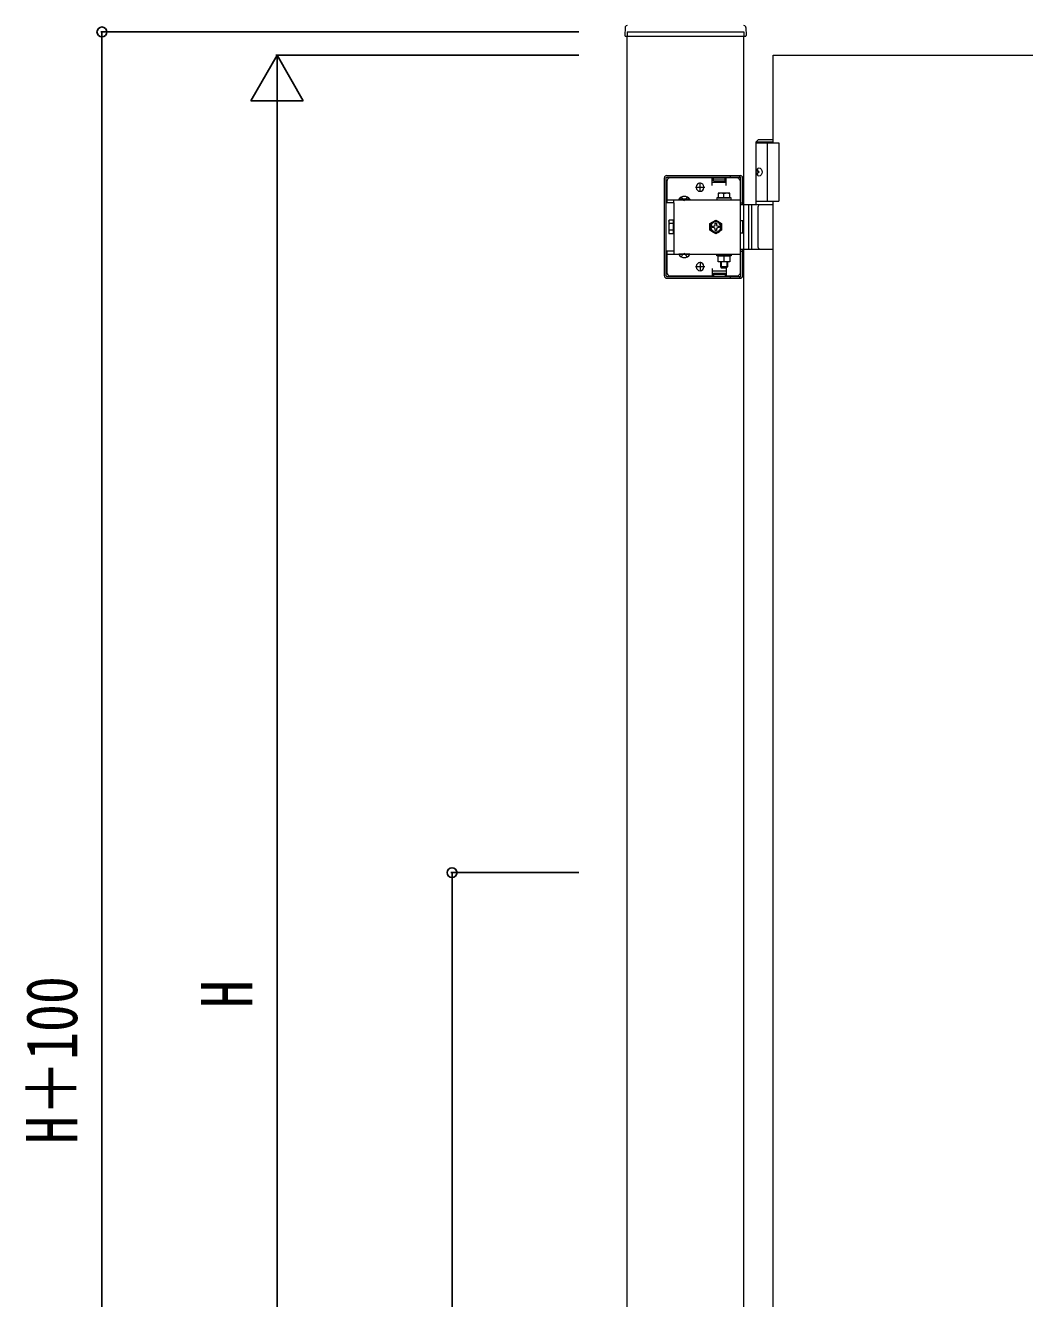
# Model space of a CAD drawing. Units: millimetres, scale not verified. Extents: x -4205 to 4205, y -2970 to 2970.
# Drawn here: x -1885 to -1028, y 628 to 1718 of the extents above; entities that cross this region are included whole.
import ezdxf
from ezdxf.enums import TextEntityAlignment as Align

# ---------------------------------------------------------------- set-up
doc = ezdxf.new("R2010")
doc.units = ezdxf.units.MM
doc.header["$LTSCALE"] = 12
doc.layers.add('0-4_YKK_A1', color=4, linetype='Continuous', lineweight=18)
doc.layers.add('0-5_YKK_D', color=6, linetype='Continuous')
doc.styles.add('ＭＳ ゴシック', font='')
doc.styles.get('ＭＳ ゴシック').set_extended_font_data('MS Gothic')

msp = doc.modelspace()

# ---------------------------------------------------------------- linework, layer by layer
at = {"layer": '0-4_YKK_A1'}
for p, q in [((-1370.73, 1716.1), (-1371.08, 1709.44)), ((-1368.98, 1712.42), (-1368.98, 1708.92)), ((-1267.23, 1716.1), (-1266.88, 1709.44)), ((-1370.58, 1708.92), (-1267.38, 1708.92)), ((-1368.98, 12.42), (-1368.98, 1708.92)), ((-1268.98, 12.42), (-1268.98, 1708.92)), ((-1243.98, 1617.42), (-1243.98, 1692.42)), ((-1256.48, 1620.42), (-1258.48, 1618.42)), ((-1258.48, 1564.42), (-1258.48, 1618.42)), ((-1258.48, 1618.42), (-1243.98, 1618.42)), ((-1256.48, 1620.42), (-1243.98, 1620.42)), ((-1248.98, 1617.42), (-1248.98, 1567.42)), ((-1257.18, 1594.52), (-1257.78, 1594.52)), ((-1256.17, 1592.84), (-1256.76, 1592.84)), ((-1256.17, 1592), (-1256.76, 1592)), ((-1336.98, 1503.42), (-1336.98, 1587.42)), ((-1335.48, 1503.42), (-1335.48, 1587.42)), ((-1334.98, 1589.42), (-1271.98, 1589.42)), ((-1334.98, 1587.92), (-1271.98, 1587.92)), ((-1334.98, 1584.42), (-1334.98, 1566.12)), ((-1295.98, 1587.42), (-1331.98, 1587.42)), ((-1306.48, 1575.42), (-1306.48, 1583.42)), ((-1295.98, 1580.92), (-1295.98, 1587.42)), ((-1283.98, 1586.42), (-1295.98, 1586.42)), ((-1283.98, 1583.42), (-1295.98, 1583.42)), ((-1294.98, 1584.92), (-1294.98, 1587.92)), ((-1294.98, 1584.92), (-1284.98, 1584.92)), ((-1284.98, 1584.92), (-1284.98, 1587.92)), ((-1283.98, 1580.92), (-1283.98, 1587.42)), ((-1274.98, 1587.42), (-1283.98, 1587.42)), ((-1280.48, 1587.92), (-1280.48, 1589.42)), ((-1272.48, 1587.92), (-1272.48, 1589.42)), ((-1271.98, 1506.42), (-1271.98, 1584.42)), ((-1271.48, 1564.42), (-1271.48, 1587.42)), ((-1269.98, 1564.42), (-1269.98, 1587.42)), ((-1257.18, 1590.32), (-1257.78, 1590.32)), ((-1322.33, 1571.12), (-1321.13, 1568.64)), ((-1317.63, 1571.12), (-1318.84, 1568.64)), ((-1310.48, 1579.42), (-1302.48, 1579.42)), ((-1309.73, 1579.17), (-1309.73, 1579.67)), ((-1303.23, 1579.17), (-1303.23, 1579.67)), ((-1292.23, 1570.22), (-1292.23, 1568.62)), ((-1279.73, 1570.22), (-1292.23, 1570.22)), ((-1290.98, 1574.22), (-1290.98, 1570.22)), ((-1280.98, 1574.22), (-1290.98, 1574.22)), ((-1290.98, 1570.22), (-1280.98, 1570.22)), ((-1285.98, 1570.22), (-1285.98, 1573.78)), ((-1280.98, 1570.22), (-1280.98, 1574.22)), ((-1279.73, 1568.62), (-1279.73, 1570.22)), ((-1334.98, 1568.62), (-1271.98, 1568.62)), ((-1328.98, 1566.12), (-1334.98, 1566.12)), ((-1328.98, 1566.12), (-1328.98, 1568.62)), ((-1328.98, 1566.12), (-1328.98, 1524.72)), ((-1324.73, 1569.12), (-1324.73, 1568.62)), ((-1315.23, 1569.12), (-1324.73, 1569.12)), ((-1315.23, 1568.62), (-1324.73, 1568.62)), ((-1321.13, 1568.64), (-1319.98, 1568.04)), ((-1318.84, 1568.64), (-1319.98, 1568.04)), ((-1315.23, 1569.12), (-1315.23, 1568.62)), ((-1292.23, 1568.62), (-1279.73, 1568.62)), ((-1268.98, 1564.42), (-1271.98, 1564.42)), ((-1271.48, 1566.12), (-1269.98, 1566.12)), ((-1243.98, 1564.42), (-1268.98, 1564.42)), ((-1264.98, 1564.42), (-1264.98, 1526.42)), ((-1262.48, 1564.42), (-1262.48, 1526.42)), ((-1258.48, 1567.42), (-1238.98, 1567.42)), ((-1256.79, 1527.92), (-1256.79, 1562.92)), ((-1243.98, 217.42), (-1243.98, 1567.42)), ((-1333.28, 1550.42), (-1332.83, 1551.19)), ((-1333.28, 1550.42), (-1333.28, 1540.42)), ((-1329.28, 1551.19), (-1332.83, 1551.19)), ((-1329.28, 1548.3), (-1332.83, 1548.3)), ((-1329.28, 1539.64), (-1329.28, 1551.19)), ((-1329.28, 1549.32), (-1328.98, 1549.32)), ((-1329.28, 1541.52), (-1329.28, 1549.32)), ((-1297.98, 1548.3), (-1292.98, 1551.19)), ((-1297.98, 1542.53), (-1297.98, 1548.3)), ((-1293.58, 1547.33), (-1293.58, 1548.57)), ((-1293.58, 1548.57), (-1292.38, 1548.57)), ((-1292.98, 1551.19), (-1287.98, 1548.3)), ((-1292.38, 1548.57), (-1292.38, 1547.33)), ((-1287.98, 1548.3), (-1287.98, 1542.53)), ((-1333.28, 1540.42), (-1332.83, 1539.64)), ((-1329.28, 1542.53), (-1332.83, 1542.53)), ((-1329.28, 1539.64), (-1332.83, 1539.64)), ((-1329.28, 1541.52), (-1328.98, 1541.52)), ((-1292.98, 1539.64), (-1297.98, 1542.53)), ((-1296.13, 1546.02), (-1294.89, 1546.02)), ((-1296.13, 1544.82), (-1296.13, 1546.02)), ((-1294.89, 1544.82), (-1296.13, 1544.82)), ((-1287.98, 1542.53), (-1292.98, 1539.64)), ((-1292.38, 1543.5), (-1292.38, 1542.27)), ((-1289.83, 1544.82), (-1291.07, 1544.82)), ((-1271.98, 1526.42), (-1268.98, 1526.42)), ((-1271.48, 1503.42), (-1271.48, 1526.42)), ((-1269.98, 1503.42), (-1269.98, 1526.42)), ((-1268.98, 1526.42), (-1243.98, 1526.42)), ((-1328.98, 1524.72), (-1334.98, 1524.72)), ((-1334.98, 1524.72), (-1334.98, 1506.42)), ((-1334.98, 1522.22), (-1271.98, 1522.22)), ((-1328.98, 1524.72), (-1328.98, 1522.22)), ((-1315.23, 1522.22), (-1324.73, 1522.22)), ((-1324.73, 1521.71), (-1324.73, 1522.22)), ((-1315.23, 1521.71), (-1324.73, 1521.71)), ((-1322.33, 1519.72), (-1321.13, 1522.19)), ((-1321.13, 1522.19), (-1319.98, 1522.79)), ((-1318.84, 1522.19), (-1319.98, 1522.79)), ((-1317.63, 1519.72), (-1318.84, 1522.19)), ((-1315.23, 1521.71), (-1315.23, 1522.22)), ((-1292.23, 1522.22), (-1279.73, 1522.22)), ((-1292.23, 1520.62), (-1292.23, 1522.22)), ((-1279.73, 1520.62), (-1292.23, 1520.62)), ((-1290.98, 1515.62), (-1290.98, 1520.62)), ((-1290.98, 1520.62), (-1280.98, 1520.62)), ((-1280.98, 1515.62), (-1290.98, 1515.62)), ((-1289.18, 1522.22), (-1289.18, 1520.62)), ((-1288.98, 1515.62), (-1288.98, 1511.22)), ((-1288.44, 1515.62), (-1288.44, 1510.68)), ((-1285.98, 1520.62), (-1285.98, 1516.05)), ((-1283.52, 1515.62), (-1283.52, 1510.68)), ((-1282.98, 1515.62), (-1282.98, 1511.22)), ((-1282.78, 1522.22), (-1282.78, 1520.62)), ((-1280.98, 1520.62), (-1280.98, 1515.62)), ((-1279.73, 1522.22), (-1279.73, 1520.62)), ((-1271.48, 1524.72), (-1269.98, 1524.72)), ((-1310.48, 1511.42), (-1302.48, 1511.42)), ((-1309.73, 1511.67), (-1309.73, 1511.17)), ((-1306.48, 1515.42), (-1306.48, 1507.42)), ((-1303.23, 1511.67), (-1303.23, 1511.17)), ((-1295.98, 1509.92), (-1295.98, 1503.42)), ((-1283.98, 1507.42), (-1295.98, 1507.42)), ((-1294.98, 1505.92), (-1294.98, 1502.92)), ((-1294.98, 1505.92), (-1284.98, 1505.92)), ((-1288.98, 1511.22), (-1287.98, 1510.22)), ((-1282.98, 1511.22), (-1288.98, 1511.22)), ((-1283.98, 1510.22), (-1287.98, 1510.22)), ((-1284.98, 1505.92), (-1284.98, 1502.92)), ((-1282.98, 1511.22), (-1283.98, 1510.22)), ((-1283.98, 1509.92), (-1283.98, 1503.42)), ((-1334.98, 1502.92), (-1271.98, 1502.92)), ((-1334.98, 1501.42), (-1271.98, 1501.42)), ((-1331.98, 1503.42), (-1295.98, 1503.42)), ((-1283.98, 1504.42), (-1295.98, 1504.42)), ((-1283.98, 1503.42), (-1274.98, 1503.42)), ((-1280.48, 1501.42), (-1280.48, 1502.92)), ((-1272.48, 1501.42), (-1272.48, 1502.92))]:
    msp.add_line(p, q, dxfattribs=at)
for points in [[(-1368.98, 1712.42), (-1268.98, 1712.42), (-1268.98, 1708.92)], [(-1243.98, 1692.42), (-843.98, 1692.42), (-843.98, 92.42), (-1243.98, 92.42), (-1243.98, 167.42)], [(-1258.48, 1617.42), (-1238.98, 1617.42), (-1238.98, 1567.42)], [(-1257.89, 1593.68), (-1257.92, 1593.51), (-1257.96, 1593.35), (-1258.03, 1593.21), (-1258.11, 1593.08), (-1258.21, 1592.98), (-1258.27, 1592.93)], [(-1258.27, 1591.9), (-1258.21, 1591.85), (-1258.11, 1591.75), (-1258.03, 1591.62), (-1257.96, 1591.48), (-1257.92, 1591.32), (-1257.89, 1591.16)], [(-1256.76, 1592.84), (-1256.87, 1592.85), (-1256.98, 1592.9), (-1257.08, 1592.98), (-1257.17, 1593.08), (-1257.24, 1593.21), (-1257.28, 1593.35), (-1257.3, 1593.51), (-1257.3, 1593.68)], [(-1257.3, 1591.16), (-1257.3, 1591.32), (-1257.28, 1591.48), (-1257.24, 1591.62), (-1257.17, 1591.75), (-1257.08, 1591.85), (-1256.98, 1591.93), (-1256.87, 1591.98), (-1256.76, 1592)], [(-1271.98, 1540.32), (-1269.98, 1540.32), (-1269.98, 1550.52), (-1271.98, 1550.52)], [(-1292.38, 1542.27), (-1293.58, 1542.27), (-1293.58, 1543.5)], [(-1291.07, 1546.02), (-1289.83, 1546.02), (-1289.83, 1544.82)]]:
    msp.add_lwpolyline(points, dxfattribs=at)
for centre, radius, start, end in [((-1368.73, 1716), 2, 99.0011, 177), ((-1269.23, 1716), 2, 3, 80.9989), ((-1370.58, 1709.42), 0.5, 177, 270), ((-1267.38, 1709.42), 0.5, 270, 3), ((-1334.98, 1587.42), 2, 90, 180), ((-1334.98, 1587.42), 0.5, 90, 180), ((-1331.98, 1584.42), 3, 90, 180), ((-1306.48, 1579.67), 3.25, 0, 180), ((-1274.98, 1584.42), 3, 0, 90), ((-1271.98, 1587.42), 2, 0, 90), ((-1271.98, 1587.42), 0.5, 0, 90), ((-1319.98, 1565.84), 5.77, 34.65097, 145.34903), ((-1306.48, 1579.17), 3.25, 180, 0), ((-1288.48, 1566.78), 7.43, 70.34714, 109.65286), ((-1283.48, 1566.78), 7.43, 70.34714, 109.65286), ((-1255.29, 1562.92), 1.5, 90, 180), ((-1330.72, 1549.75), 2.56, 145.61575, 214.38425), ((-1323.73, 1545.42), 9.55, 162.41205, 197.58795), ((-1292.98, 1545.42), 5, 103.11701, 349.84078), ((-1292.98, 1545.42), 4.3, 96.72822, 356.22957), ((-1292.98, 1545.42), 5, 349.84078, 103.11701), ((-1292.98, 1545.42), 4.3, 356.22957, 96.72822), ((-1330.72, 1541.09), 2.56, 145.61575, 214.38425), ((-1294.89, 1547.33), 1.31, 270, 0), ((-1294.89, 1543.5), 1.31, 0, 90), ((-1291.07, 1547.33), 1.31, 180, 270), ((-1291.07, 1543.5), 1.31, 90, 180), ((-1255.29, 1527.92), 1.5, 180, 270), ((-1319.98, 1524.99), 5.77, 214.65097, 325.34903), ((-1288.48, 1523.05), 7.43, 250.34714, 289.65286), ((-1283.48, 1523.05), 7.43, 250.34714, 289.65286), ((-1331.98, 1506.42), 3, 180, 270), ((-1306.48, 1511.67), 3.25, 0, 180), ((-1306.48, 1511.17), 3.25, 180, 0), ((-1274.98, 1506.42), 3, 270, 0), ((-1334.98, 1503.42), 2, 180, 270), ((-1334.98, 1503.42), 0.5, 180, 270), ((-1271.98, 1503.42), 0.5, 270, 0), ((-1271.98, 1503.42), 2, 270, 0)]:
    msp.add_arc(centre, radius, start, end, dxfattribs=at)
msp.add_ellipse((-1255.82, 1592.42), major_axis=(0, -3.5), ratio=0.707107, dxfattribs=at)
for centre, start_param, end_param in [((-1251.59, 1592.42), 1.3352921, 1.4303349), ((-1251, 1592.42), 1.3352921, 1.4303349), ((-1249.81, 1592.42), 1.5241127, 1.6174799), ((-1251.59, 1592.42), 1.7112577, 1.8063006), ((-1251, 1592.42), 1.7112577, 1.8063006)]:
    msp.add_ellipse(centre, major_axis=(0, 9), ratio=0.707107, start_param=start_param, end_param=end_param, dxfattribs=at)
at = {"layer": '0-5_YKK_D'}
for p, q in [((-1410.36, 1712.42), (-1819.98, 1712.42)), ((-1818.98, 1712.42), (-1818.98, 12.42)), ((-1668.98, 1692.42), (-1691.48, 1653.44)), ((-1410.36, 1692.42), (-1669.98, 1692.42)), ((-1668.98, 1692.42), (-1646.48, 1653.44)), ((-1668.98, 1692.42), (-1668.98, 1614.47)), ((-1691.48, 1653.44), (-1646.48, 1653.44)), ((-1668.98, 1647.42), (-1668.98, 137.42)), ((-1410.36, 992.42), (-1519.98, 992.42)), ((-1518.98, 992.42), (-1518.98, 92.42))]:
    msp.add_line(p, q, dxfattribs=at)
for centre in [(-1818.98, 1712.42), (-1518.98, 992.42)]:
    msp.add_circle(centre, 4.25, dxfattribs=at)

# ---------------------------------------------------------------- texts
at = {"layer": '0-5_YKK_D', "style": 'ＭＳ ゴシック', "width": 0.8}
for s, p in [('H＋100', (-1826.98, 760.02)), ('H', (-1676.98, 876.42))]:
    msp.add_text(s, height=43.99, rotation=90, dxfattribs=at).set_placement(p, align=Align.BOTTOM_LEFT)

doc.saveas('drawing.dxf')
